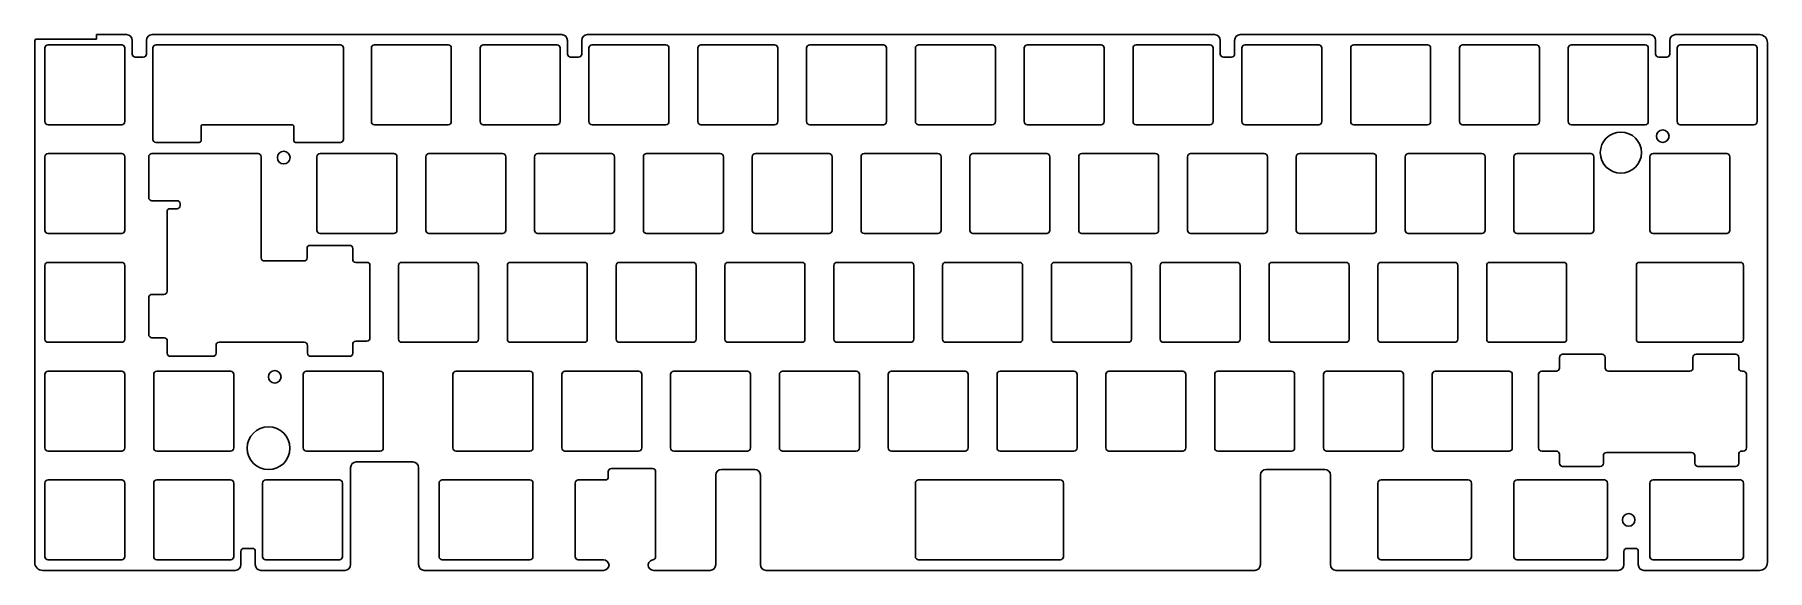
# Model space of a CAD drawing. Header units: millimetres. Extents: x -305 to -2, y -125 to -31.
import ezdxf

# ---------------------------------------------------------------- set-up
doc = ezdxf.new("R2010")
doc.units = ezdxf.units.MM
doc.layers.get('0').update_dxf_attribs({"linetype": 'CONTINUOUS'})

msp = doc.modelspace()

# ---------------------------------------------------------------- linework, layer by layer
for p, q in [((-305, -32.59), (-305, -123.61)), ((-294.2, -31.97), (-304.86, -31.97)), ((-288.93, -31.19), (-294.2, -31.19)), ((-294.2, -31.19), (-294.2, -31.97)), ((-287.93, -34.59), (-287.93, -32.19)), ((-285.43, -32.19), (-285.43, -34.59)), ((-212.73, -31.19), (-284.43, -31.19)), ((-211.73, -34.59), (-211.73, -32.19)), ((-209.23, -32.19), (-209.23, -34.59)), ((-98.43, -31.19), (-208.23, -31.19)), ((-97.43, -34.59), (-97.43, -32.19)), ((-94.93, -32.19), (-94.93, -34.59)), ((-22.23, -31.19), (-93.93, -31.19)), ((-21.23, -34.59), (-21.23, -32.19)), ((-18.73, -32.19), (-18.73, -34.59)), ((-3.06, -31.19), (-17.73, -31.19)), ((-1.66, -123.61), (-1.66, -32.59)), ((-285.98, -35.14), (-287.38, -35.14)), ((-209.78, -35.14), (-211.18, -35.14)), ((-95.48, -35.14), (-96.88, -35.14)), ((-19.28, -35.14), (-20.68, -35.14)), ((-248.7, -106.02), (-238.79, -106.02)), ((-249.7, -124.01), (-249.7, -107.02)), ((-237.79, -107.02), (-237.79, -124.01)), ((-209.84, -109.17), (-205.13, -109.17)), ((-204.58, -108.62), (-204.58, -107.72)), ((-204.03, -107.17), (-196.84, -107.17)), ((-196.29, -107.72), (-196.29, -122.62)), ((-185.77, -122.17), (-185.77, -108.32)), ((-184.77, -107.32), (-178.95, -107.32)), ((-177.95, -108.32), (-177.95, -122.17)), ((-90.41, -122.17), (-90.41, -108.32)), ((-89.41, -107.32), (-79.15, -107.32)), ((-78.15, -108.32), (-78.15, -122.17)), ((-210.39, -122.62), (-210.39, -109.72)), ((-268.33, -121.16), (-266.93, -121.16)), ((-26.21, -121.16), (-24.81, -121.16)), ((-268.88, -124.01), (-268.88, -121.71)), ((-266.38, -121.71), (-266.38, -124.01)), ((-205.43, -123.17), (-209.84, -123.17)), ((-185.77, -124.01), (-185.77, -122.17)), ((-177.95, -122.17), (-177.95, -124.01)), ((-90.41, -124.01), (-90.41, -122.17)), ((-78.15, -122.17), (-78.15, -124.01)), ((-26.76, -124.01), (-26.76, -121.71)), ((-24.26, -121.71), (-24.26, -124.01)), ((-303.6, -125.01), (-269.88, -125.01)), ((-265.38, -125.01), (-250.7, -125.01)), ((-236.79, -125.01), (-205.43, -125.01)), ((-196.62, -125.01), (-186.77, -125.01)), ((-176.95, -125.01), (-91.41, -125.01)), ((-77.15, -125.01), (-27.76, -125.01)), ((-23.26, -125.01), (-3.06, -125.01))]:
    msp.add_line(p, q)
for points in [[(-303.21, -46.42), (-303.21, -33.52, -0.414214), (-302.66, -32.97), (-289.76, -32.97, -0.414214), (-289.21, -33.52), (-289.21, -46.42, -0.414214), (-289.76, -46.97), (-302.66, -46.97, -0.414214)], [(-284.31, -49.56), (-284.31, -33.52, -0.414214), (-283.76, -32.97), (-251.51, -32.97, -0.414214), (-250.96, -33.52), (-250.96, -49.56, -0.414214), (-251.46, -50.06), (-259.33, -50.06, -0.414214), (-259.63, -49.76), (-259.63, -47.27, 0.414214), (-259.93, -46.97), (-275.58, -46.97, 0.414214), (-275.88, -47.27), (-275.88, -49.76, -0.414214), (-276.18, -50.06), (-283.81, -50.06, -0.414214)], [(-246.06, -46.42), (-246.06, -33.52, -0.414214), (-245.51, -32.97), (-232.61, -32.97, -0.414214), (-232.06, -33.52), (-232.06, -46.42, -0.414214), (-232.61, -46.97), (-245.51, -46.97, -0.414214)], [(-227.01, -46.42), (-227.01, -33.52, -0.414214), (-226.46, -32.97), (-213.56, -32.97, -0.414214), (-213.01, -33.52), (-213.01, -46.42, -0.414214), (-213.56, -46.97), (-226.46, -46.97, -0.414214)], [(-207.96, -46.42), (-207.96, -33.52, -0.414214), (-207.41, -32.97), (-194.51, -32.97, -0.414214), (-193.96, -33.52), (-193.96, -46.42, -0.414214), (-194.51, -46.97), (-207.41, -46.97, -0.414214)], [(-188.91, -46.42), (-188.91, -33.52, -0.414214), (-188.36, -32.97), (-175.46, -32.97, -0.414214), (-174.91, -33.52), (-174.91, -46.42, -0.414214), (-175.46, -46.97), (-188.36, -46.97, -0.414214)], [(-169.86, -46.42), (-169.86, -33.52, -0.414214), (-169.31, -32.97), (-156.41, -32.97, -0.414214), (-155.86, -33.52), (-155.86, -46.42, -0.414214), (-156.41, -46.97), (-169.31, -46.97, -0.414214)], [(-150.81, -46.42), (-150.81, -33.52, -0.414214), (-150.26, -32.97), (-137.36, -32.97, -0.414214), (-136.81, -33.52), (-136.81, -46.42, -0.414214), (-137.36, -46.97), (-150.26, -46.97, -0.414214)], [(-131.76, -46.42), (-131.76, -33.52, -0.414214), (-131.21, -32.97), (-118.31, -32.97, -0.414214), (-117.76, -33.52), (-117.76, -46.42, -0.414214), (-118.31, -46.97), (-131.21, -46.97, -0.414214)], [(-112.71, -46.42), (-112.71, -33.52, -0.414214), (-112.16, -32.97), (-99.26, -32.97, -0.414214), (-98.71, -33.52), (-98.71, -46.42, -0.414214), (-99.26, -46.97), (-112.16, -46.97, -0.414214)], [(-93.66, -46.42), (-93.66, -33.52, -0.414214), (-93.11, -32.97), (-80.21, -32.97, -0.414214), (-79.66, -33.52), (-79.66, -46.42, -0.414214), (-80.21, -46.97), (-93.11, -46.97, -0.414214)], [(-74.61, -46.42), (-74.61, -33.52, -0.414214), (-74.06, -32.97), (-61.16, -32.97, -0.414214), (-60.61, -33.52), (-60.61, -46.42, -0.414214), (-61.16, -46.97), (-74.06, -46.97, -0.414214)], [(-55.56, -46.42), (-55.56, -33.52, -0.414214), (-55.01, -32.97), (-42.11, -32.97, -0.414214), (-41.56, -33.52), (-41.56, -46.42, -0.414214), (-42.11, -46.97), (-55.01, -46.97, -0.414214)], [(-36.51, -46.42), (-36.51, -33.52, -0.414214), (-35.96, -32.97), (-23.06, -32.97, -0.414214), (-22.51, -33.52), (-22.51, -46.42, -0.414214), (-23.06, -46.97), (-35.96, -46.97, -0.414214)], [(-3.46, -33.52, 0.414214), (-4.01, -32.97), (-16.91, -32.97, 0.414214), (-17.46, -33.52), (-17.46, -46.42, 0.414214), (-16.91, -46.97), (-4.01, -46.97, 0.414214), (-3.46, -46.42)], [(-289.21, -52.57, 0.414214), (-289.76, -52.02), (-302.66, -52.02, 0.414214), (-303.21, -52.57), (-303.21, -65.47, 0.414214), (-302.66, -66.02), (-289.76, -66.02, 0.414214), (-289.21, -65.47)], [(-282.38, -76.68, 0.414214), (-281.83, -76.13), (-281.83, -62.22, -0.414214), (-281.28, -61.67), (-280.08, -61.67, 0.414214), (-279.53, -61.12), (-279.53, -60.82, 0.414214), (-280.08, -60.27), (-284.48, -60.27, -0.414214), (-285.03, -59.72), (-285.03, -52.57, -0.414214), (-284.48, -52.02), (-265.9, -52.02, -0.414214), (-265.35, -52.57), (-265.35, -70.27, 0.414214), (-264.8, -70.82), (-257.87, -70.82, 0.414214), (-257.32, -70.27), (-257.32, -68.64, -0.414214), (-256.77, -68.09), (-249.87, -68.09, -0.414214), (-249.32, -68.64), (-249.32, -70.52, 0.414214), (-248.77, -71.07), (-246.85, -71.07, -0.414214), (-246.3, -71.62), (-246.3, -84.32, -0.414214), (-246.85, -84.87), (-248.77, -84.87, 0.414214), (-249.32, -85.42), (-249.32, -86.97, -0.414214), (-249.87, -87.52), (-256.7, -87.52, -0.414214), (-257.25, -86.97), (-257.25, -85.62, 0.414214), (-257.8, -85.07), (-272.7, -85.07, 0.414214), (-273.25, -85.62), (-273.25, -86.97, -0.414214), (-273.8, -87.52), (-281.23, -87.52, -0.414214), (-281.78, -86.97), (-281.78, -84.83, 0.414214), (-282.33, -84.28), (-284.48, -84.28, -0.414214), (-285.03, -83.73), (-285.03, -77.23, -0.414214), (-284.48, -76.68)], [(-255.58, -65.47, 0.414214), (-255.03, -66.02), (-242.13, -66.02, 0.414214), (-241.58, -65.47), (-241.58, -52.57, 0.414214), (-242.13, -52.02), (-255.03, -52.02, 0.414214), (-255.58, -52.57)], [(-222.53, -52.57, 0.414214), (-223.08, -52.02), (-235.98, -52.02, 0.414214), (-236.53, -52.57), (-236.53, -65.47, 0.414214), (-235.98, -66.02), (-223.08, -66.02, 0.414214), (-222.53, -65.47)], [(-217.48, -65.47, 0.414214), (-216.93, -66.02), (-204.03, -66.02, 0.414214), (-203.48, -65.47), (-203.48, -52.57, 0.414214), (-204.03, -52.02), (-216.93, -52.02, 0.414214), (-217.48, -52.57)], [(-198.43, -65.47, 0.414214), (-197.88, -66.02), (-184.98, -66.02, 0.414214), (-184.43, -65.47), (-184.43, -52.57, 0.414214), (-184.98, -52.02), (-197.88, -52.02, 0.414214), (-198.43, -52.57)], [(-165.38, -52.57, 0.414214), (-165.93, -52.02), (-178.83, -52.02, 0.414214), (-179.38, -52.57), (-179.38, -65.47, 0.414214), (-178.83, -66.02), (-165.93, -66.02, 0.414214), (-165.38, -65.47)], [(-146.33, -52.57, 0.414214), (-146.88, -52.02), (-159.78, -52.02, 0.414214), (-160.33, -52.57), (-160.33, -65.47, 0.414214), (-159.78, -66.02), (-146.88, -66.02, 0.414214), (-146.33, -65.47)], [(-127.28, -52.57, 0.414214), (-127.83, -52.02), (-140.73, -52.02, 0.414214), (-141.28, -52.57), (-141.28, -65.47, 0.414214), (-140.73, -66.02), (-127.83, -66.02, 0.414214), (-127.28, -65.47)], [(-122.23, -65.47, 0.414214), (-121.68, -66.02), (-108.78, -66.02, 0.414214), (-108.23, -65.47), (-108.23, -52.57, 0.414214), (-108.78, -52.02), (-121.68, -52.02, 0.414214), (-122.23, -52.57)], [(-102.63, -52.02), (-89.73, -52.02, -0.414214), (-89.18, -52.57), (-89.18, -65.47, -0.414214), (-89.73, -66.02), (-102.63, -66.02, -0.414214), (-103.18, -65.47), (-103.18, -52.57, -0.414214)], [(-70.13, -52.57, 0.414214), (-70.68, -52.02), (-83.58, -52.02, 0.414214), (-84.13, -52.57), (-84.13, -65.47, 0.414214), (-83.58, -66.02), (-70.68, -66.02, 0.414214), (-70.13, -65.47)], [(-65.08, -65.47, 0.414214), (-64.53, -66.02), (-51.63, -66.02, 0.414214), (-51.08, -65.47), (-51.08, -52.57, 0.414214), (-51.63, -52.02), (-64.53, -52.02, 0.414214), (-65.08, -52.57)], [(-32.03, -52.57, 0.414214), (-32.58, -52.02), (-45.48, -52.02, 0.414214), (-46.03, -52.57), (-46.03, -65.47, 0.414214), (-45.48, -66.02), (-32.58, -66.02, 0.414214), (-32.03, -65.47)], [(-8.22, -52.57, 0.414214), (-8.77, -52.02), (-21.67, -52.02, 0.414214), (-22.22, -52.57), (-22.22, -65.47, 0.414214), (-21.67, -66.02), (-8.77, -66.02, 0.414214), (-8.22, -65.47)], [(-289.21, -71.62, 0.414214), (-289.76, -71.07), (-302.66, -71.07, 0.414214), (-303.21, -71.62), (-303.21, -84.52, 0.414214), (-302.66, -85.07), (-289.76, -85.07, 0.414214), (-289.21, -84.52)], [(-227.3, -71.62, 0.414214), (-227.85, -71.07), (-240.75, -71.07, 0.414214), (-241.3, -71.62), (-241.3, -84.52, 0.414214), (-240.75, -85.07), (-227.85, -85.07, 0.414214), (-227.3, -84.52)], [(-222.25, -84.52, 0.414214), (-221.7, -85.07), (-208.8, -85.07, 0.414214), (-208.25, -84.52), (-208.25, -71.62, 0.414214), (-208.8, -71.07), (-221.7, -71.07, 0.414214), (-222.25, -71.62)], [(-189.2, -71.62, 0.414214), (-189.75, -71.07), (-202.65, -71.07, 0.414214), (-203.2, -71.62), (-203.2, -84.52, 0.414214), (-202.65, -85.07), (-189.75, -85.07, 0.414214), (-189.2, -84.52)], [(-170.15, -71.62, 0.414214), (-170.7, -71.07), (-183.6, -71.07, 0.414214), (-184.15, -71.62), (-184.15, -84.52, 0.414214), (-183.6, -85.07), (-170.7, -85.07, 0.414214), (-170.15, -84.52)], [(-151.1, -71.62, 0.414214), (-151.65, -71.07), (-164.55, -71.07, 0.414214), (-165.1, -71.62), (-165.1, -84.52, 0.414214), (-164.55, -85.07), (-151.65, -85.07, 0.414214), (-151.1, -84.52)], [(-132.05, -71.62, 0.414214), (-132.6, -71.07), (-145.5, -71.07, 0.414214), (-146.05, -71.62), (-146.05, -84.52, 0.414214), (-145.5, -85.07), (-132.6, -85.07, 0.414214), (-132.05, -84.52)], [(-127, -84.52, 0.414214), (-126.45, -85.07), (-113.55, -85.07, 0.414214), (-113, -84.52), (-113, -71.62, 0.414214), (-113.55, -71.07), (-126.45, -71.07, 0.414214), (-127, -71.62)], [(-107.4, -71.07), (-94.5, -71.07, -0.414214), (-93.95, -71.62), (-93.95, -84.52, -0.414214), (-94.5, -85.07), (-107.4, -85.07, -0.414214), (-107.95, -84.52), (-107.95, -71.62, -0.414214)], [(-74.9, -71.62, 0.414214), (-75.45, -71.07), (-88.35, -71.07, 0.414214), (-88.9, -71.62), (-88.9, -84.52, 0.414214), (-88.35, -85.07), (-75.45, -85.07, 0.414214), (-74.9, -84.52)], [(-69.85, -84.52, 0.414214), (-69.3, -85.07), (-56.4, -85.07, 0.414214), (-55.85, -84.52), (-55.85, -71.62, 0.414214), (-56.4, -71.07), (-69.3, -71.07, 0.414214), (-69.85, -71.62)], [(-36.8, -71.62, 0.414214), (-37.35, -71.07), (-50.25, -71.07, 0.414214), (-50.8, -71.62), (-50.8, -84.52, 0.414214), (-50.25, -85.07), (-37.35, -85.07, 0.414214), (-36.8, -84.52)], [(-24.6, -84.52, 0.414214), (-24.05, -85.07), (-6.39, -85.07, 0.414214), (-5.84, -84.52), (-5.84, -71.62, 0.414214), (-6.39, -71.07), (-24.05, -71.07, 0.414214), (-24.6, -71.62)], [(-15.23, -90.12, 0.414214), (-14.68, -89.57), (-14.68, -87.72, -0.414214), (-14.13, -87.17), (-7.23, -87.17, -0.414214), (-6.68, -87.72), (-6.68, -89.57, 0.414214), (-6.13, -90.12), (-5.88, -90.12, -0.414214), (-5.33, -90.67), (-5.33, -103.57, -0.414214), (-5.88, -104.12), (-6.13, -104.12, 0.414214), (-6.68, -104.67), (-6.68, -106.26, -0.414214), (-7.23, -106.81), (-13.82, -106.81, -0.414214), (-14.37, -106.26), (-14.37, -104.92, 0.414214), (-14.92, -104.37), (-29.82, -104.37, 0.414214), (-30.37, -104.92), (-30.37, -106.26, -0.414214), (-30.92, -106.81), (-37.5, -106.81, -0.414214), (-38.05, -106.26), (-38.05, -104.67, 0.414214), (-38.6, -104.12), (-41.15, -104.12, -0.414214), (-41.7, -103.57), (-41.7, -90.67, -0.414214), (-41.15, -90.12), (-38.6, -90.12, 0.414214), (-38.05, -89.57), (-38.05, -87.72, -0.414214), (-37.5, -87.17), (-30.6, -87.17, -0.414214), (-30.05, -87.72), (-30.05, -89.57, 0.414214), (-29.5, -90.12)], [(-289.21, -90.67, 0.414214), (-289.76, -90.12), (-302.66, -90.12, 0.414214), (-303.21, -90.67), (-303.21, -103.57, 0.414214), (-302.66, -104.12), (-289.76, -104.12, 0.414214), (-289.21, -103.57)], [(-270.16, -90.67, 0.414214), (-270.71, -90.12), (-283.61, -90.12, 0.414214), (-284.16, -90.67), (-284.16, -103.57, 0.414214), (-283.61, -104.12), (-270.71, -104.12, 0.414214), (-270.16, -103.57)], [(-244.52, -104.12), (-257.42, -104.12, -0.414214), (-257.97, -103.57), (-257.97, -90.67, -0.414214), (-257.42, -90.12), (-244.52, -90.12, -0.414214), (-243.97, -90.67), (-243.97, -103.57, -0.414214)], [(-217.77, -90.67, 0.414214), (-218.32, -90.12), (-231.22, -90.12, 0.414214), (-231.77, -90.67), (-231.77, -103.57, 0.414214), (-231.22, -104.12), (-218.32, -104.12, 0.414214), (-217.77, -103.57)], [(-212.72, -103.57, 0.414214), (-212.17, -104.12), (-199.27, -104.12, 0.414214), (-198.72, -103.57), (-198.72, -90.67, 0.414214), (-199.27, -90.12), (-212.17, -90.12, 0.414214), (-212.72, -90.67)], [(-193.67, -103.57, 0.414214), (-193.12, -104.12), (-180.22, -104.12, 0.414214), (-179.67, -103.57), (-179.67, -90.67, 0.414214), (-180.22, -90.12), (-193.12, -90.12, 0.414214), (-193.67, -90.67)], [(-160.62, -90.67, 0.414214), (-161.17, -90.12), (-174.07, -90.12, 0.414214), (-174.62, -90.67), (-174.62, -103.57, 0.414214), (-174.07, -104.12), (-161.17, -104.12, 0.414214), (-160.62, -103.57)], [(-155.57, -103.57, 0.414214), (-155.02, -104.12), (-142.12, -104.12, 0.414214), (-141.57, -103.57), (-141.57, -90.67, 0.414214), (-142.12, -90.12), (-155.02, -90.12, 0.414214), (-155.57, -90.67)], [(-122.52, -90.67, 0.414214), (-123.07, -90.12), (-135.97, -90.12, 0.414214), (-136.52, -90.67), (-136.52, -103.57, 0.414214), (-135.97, -104.12), (-123.07, -104.12, 0.414214), (-122.52, -103.57)], [(-103.47, -90.67, 0.414214), (-104.02, -90.12), (-116.92, -90.12, 0.414214), (-117.47, -90.67), (-117.47, -103.57, 0.414214), (-116.92, -104.12), (-104.02, -104.12, 0.414214), (-103.47, -103.57)], [(-98.42, -103.57, 0.414214), (-97.87, -104.12), (-84.97, -104.12, 0.414214), (-84.42, -103.57), (-84.42, -90.67, 0.414214), (-84.97, -90.12), (-97.87, -90.12, 0.414214), (-98.42, -90.67)], [(-78.82, -90.12, 0.414214), (-79.37, -90.67), (-79.37, -103.57, 0.414214), (-78.82, -104.12), (-65.92, -104.12, 0.414214), (-65.37, -103.57), (-65.37, -90.67, 0.414214), (-65.92, -90.12)], [(-60.32, -103.57, 0.414214), (-59.77, -104.12), (-46.87, -104.12, 0.414214), (-46.32, -103.57), (-46.32, -90.67, 0.414214), (-46.87, -90.12), (-59.77, -90.12, 0.414214), (-60.32, -90.67)], [(-289.21, -109.72), (-289.21, -122.62, -0.414214), (-289.76, -123.17), (-302.66, -123.17, -0.414214), (-303.21, -122.62), (-303.21, -109.72, -0.414214), (-302.66, -109.17), (-289.76, -109.17, -0.414214)], [(-270.16, -109.72), (-270.16, -122.62, -0.414214), (-270.71, -123.17), (-283.61, -123.17, -0.414214), (-284.16, -122.62), (-284.16, -109.72, -0.414214), (-283.61, -109.17), (-270.71, -109.17, -0.414214)], [(-251.11, -109.72), (-251.11, -122.62, -0.414214), (-251.66, -123.17), (-264.56, -123.17, -0.414214), (-265.11, -122.62), (-265.11, -109.72, -0.414214), (-264.56, -109.17), (-251.66, -109.17, -0.414214)], [(-217.77, -109.72), (-217.77, -122.62, -0.414214), (-218.32, -123.17), (-233.65, -123.17, -0.414214), (-234.2, -122.62), (-234.2, -109.72, -0.414214), (-233.65, -109.17), (-218.32, -109.17, -0.414214)], [(-124.9, -109.72), (-124.9, -122.62, -0.414214), (-125.45, -123.17), (-150.26, -123.17, -0.414214), (-150.81, -122.62), (-150.81, -109.72, -0.414214), (-150.26, -109.17), (-125.45, -109.17, -0.414214)], [(-53.47, -109.72), (-53.47, -122.62, -0.414214), (-54.02, -123.17), (-69.3, -123.17, -0.414214), (-69.85, -122.62), (-69.85, -109.72, -0.414214), (-69.3, -109.17), (-54.02, -109.17, -0.414214)], [(-29.65, -109.72), (-29.65, -122.62, -0.414214), (-30.2, -123.17), (-45.48, -123.17, -0.414214), (-46.03, -122.62), (-46.03, -109.72, -0.414214), (-45.48, -109.17), (-30.2, -109.17, -0.414214)], [(-5.84, -109.72, 0.414214), (-6.39, -109.17), (-21.67, -109.17, 0.414214), (-22.22, -109.72), (-22.22, -122.62, 0.414214), (-21.67, -123.17), (-6.39, -123.17, 0.414214), (-5.84, -122.62)]]:
    msp.add_lwpolyline(points, format="xyb", close=True)
for centre, radius in [((-27.31, -51.85), 3.6), ((-19.98, -48.97), 1.1), ((-261.4, -52.72), 1.1), ((-262.97, -91.12), 1.1), ((-264.06, -103.62), 3.75), ((-25.94, -116.17), 1.1)]:
    msp.add_circle(centre, radius)
for centre, radius, start, end in [((-303.6, -32.59), 1.4, 153.8557, 180), ((-288.93, -32.19), 1, 0, 90), ((-284.43, -32.19), 1, 90, 180), ((-212.73, -32.19), 1, 0, 90), ((-208.23, -32.19), 1, 90, 180), ((-98.43, -32.19), 1, 0, 90), ((-93.93, -32.19), 1, 90, 180), ((-22.23, -32.19), 1, 0, 90), ((-17.73, -32.19), 1, 90, 180), ((-3.06, -32.59), 1.4, 0, 90), ((-287.38, -34.59), 0.55, 180, 270), ((-285.98, -34.59), 0.55, 270, 360), ((-211.18, -34.59), 0.55, 180, 270), ((-209.78, -34.59), 0.55, 270, 360), ((-96.88, -34.59), 0.55, 180, 270), ((-95.48, -34.59), 0.55, -90, 0), ((-20.68, -34.59), 0.55, 180, 270), ((-19.28, -34.59), 0.55, -90, 0), ((-248.7, -107.02), 1, 90, 180), ((-238.79, -107.02), 1, 0, 90), ((-209.84, -109.72), 0.55, 90, 180), ((-205.13, -108.62), 0.55, 270, 360), ((-204.03, -107.72), 0.55, 90, 180), ((-196.84, -107.72), 0.55, 0, 90), ((-184.77, -108.32), 1, 90, 180), ((-178.95, -108.32), 1, 0, 90), ((-89.41, -108.32), 1, 90, 180), ((-79.15, -108.32), 1, 0, 90), ((-268.33, -121.71), 0.55, 90, 180), ((-266.93, -121.71), 0.55, 0, 90), ((-26.21, -121.71), 0.55, 90, 180), ((-24.81, -121.71), 0.55, 0, 90), ((-303.6, -123.61), 1.4, 180, 270), ((-269.88, -124.01), 1, 270, 360), ((-265.38, -124.01), 1, 180, 270), ((-250.7, -124.01), 1, 270, 360), ((-236.79, -124.01), 1, 180, 270), ((-209.84, -122.62), 0.55, 180, 270), ((-205.43, -124.17), 1, 4.6935, 90), ((-205.43, -124.01), 1, 270, 355.3065), ((-196.62, -124.01), 1, 184.3122, 270), ((-196.84, -122.62), 0.55, 275.9919, 360), ((-186.77, -124.01), 1, 270, 360), ((-176.95, -124.01), 1, 180, 270), ((-91.41, -124.01), 1, 270, 360), ((-77.15, -124.01), 1, 180, 270), ((-27.76, -124.01), 1, -90, 0), ((-23.26, -124.01), 1, 180, 270), ((-3.06, -123.61), 1.4, -90, 0)]:
    msp.add_arc(centre, radius, start, end)
msp.add_open_spline([(-197.62, -124.08), (-197.61, -123.98), (-197.59, -123.88), (-197.5, -123.66), (-197.42, -123.55), (-197.26, -123.38), (-197.17, -123.32), (-196.99, -123.22), (-196.89, -123.19), (-196.78, -123.17)], degree=3, knots=[0.0075381, 0.0075381, 0.0075381, 0.0075381, 0.0390644, 0.0390644, 0.0781289, 0.0781289, 0.1096362, 0.1096362, 0.1411434, 0.1411434, 0.1411434, 0.1411434])

doc.saveas('drawing.dxf')
